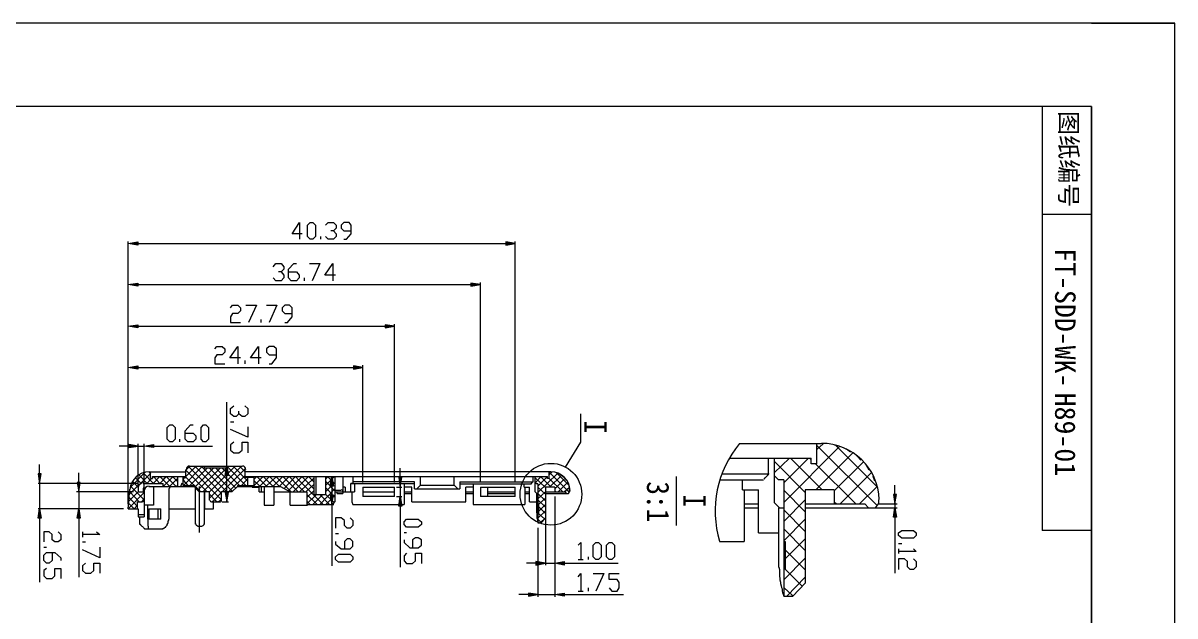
# Model space of a CAD drawing. Header units: millimetres. Extents: x 0 to 210, y 0 to 297.
# Drawn here: x 71.3 to 210, y 225.6 to 297 of the extents above; entities that cross this region are included whole.
import ezdxf

# ---------------------------------------------------------------- set-up
doc = ezdxf.new("R2010")
doc.units = ezdxf.units.MM
doc.header["$MEASUREMENT"] = 0
doc.layers.add('_U+56FE_U+5C42 1', color=7, linetype='Continuous')

# ---------------------------------------------------------------- blocks, each defined once
blk = doc.blocks.new('block 2')
at = {"layer": '_U+56FE_U+5C42 1', "lineweight": 0}
blk.add_lwpolyline([(0, 0), (209.99, 0), (209.99, 296.99), (0, 296.99), (0, 0)], dxfattribs=at)
blk = doc.blocks.new('block 3')
at = {"layer": '_U+56FE_U+5C42 1', "lineweight": 0}
blk.add_lwpolyline([(0, 0), (209.99, 0), (209.99, 296.99), (0, 296.99), (0, 0)], dxfattribs=at)
blk = doc.blocks.new('block 4')
at = {"layer": '_U+56FE_U+5C42 1', "lineweight": 0}
blk.add_lwpolyline([(0, 0), (209.99, 0), (209.99, 296.99), (0, 296.99), (0, 0)], dxfattribs=at)
blk = doc.blocks.new('block 5')
at = {"layer": '_U+56FE_U+5C42 1', "lineweight": 0}
blk.add_lwpolyline([(0, 0), (209.99, 0), (209.99, 296.99), (0, 296.99), (0, 0)], dxfattribs=at)
blk = doc.blocks.new('block 6')
at = {"layer": '_U+56FE_U+5C42 1'}
h = blk.add_hatch(color=7, dxfattribs=at)
h.dxf.hatch_style = 2
h.paths.add_polyline_path([(85.09, 270.64), (85.09, 270.26), (83.95, 270.45)])
h = blk.add_hatch(color=7, dxfattribs=at)
h.dxf.hatch_style = 2
h.paths.add_polyline_path([(129.41, 270.64), (129.41, 270.26), (130.56, 270.45)])
h = blk.add_hatch(color=7, dxfattribs=at)
h.dxf.hatch_style = 2
h.paths.add_polyline_path([(85.09, 265.68), (85.09, 265.3), (83.95, 265.49)])
h = blk.add_hatch(color=7, dxfattribs=at)
h.dxf.hatch_style = 2
h.paths.add_polyline_path([(125.22, 265.68), (125.22, 265.3), (126.37, 265.49)])
h = blk.add_hatch(color=7, dxfattribs=at)
h.dxf.hatch_style = 2
h.paths.add_polyline_path([(85.09, 260.67), (85.09, 260.29), (83.95, 260.48)])
h = blk.add_hatch(color=7, dxfattribs=at)
h.dxf.hatch_style = 2
h.paths.add_polyline_path([(114.87, 260.67), (114.87, 260.29), (116.01, 260.48)])
h = blk.add_hatch(color=7, dxfattribs=at)
h.dxf.hatch_style = 2
h.paths.add_polyline_path([(85.09, 255.71), (85.09, 255.33), (83.95, 255.52)])
h = blk.add_hatch(color=7, dxfattribs=at)
h.dxf.hatch_style = 2
h.paths.add_polyline_path([(111.06, 255.71), (111.06, 255.33), (112.2, 255.52)])
h = blk.add_hatch(color=7, dxfattribs=at)
h.dxf.hatch_style = 2
h.paths.add_polyline_path([(84.01, 246.25), (84.01, 245.87), (85.15, 246.06)])
h = blk.add_hatch(color=7, dxfattribs=at)
h.dxf.hatch_style = 2
h.paths.add_polyline_path([(87, 246.25), (87, 245.87), (85.85, 246.06)])
h = blk.add_hatch(color=7, dxfattribs=at)
h.dxf.hatch_style = 2
h.paths.add_polyline_path([(96.01, 242.51), (95.63, 242.51), (95.82, 243.65)])
h = blk.add_hatch(color=7, dxfattribs=at)
h.dxf.hatch_style = 2
h.paths.add_polyline_path([(73.47, 242.7), (73.09, 242.7), (73.28, 241.55)])
h = blk.add_hatch(color=7, dxfattribs=at)
h.dxf.hatch_style = 2
h.paths.add_polyline_path([(78.17, 241.68), (77.79, 241.68), (77.98, 240.54)])
h = blk.add_hatch(color=7, dxfattribs=at)
h.dxf.hatch_style = 2
h.paths.add_polyline_path([(108.65, 241.24), (108.27, 241.24), (108.46, 242.38)])
h = blk.add_hatch(color=7, dxfattribs=at)
h.dxf.hatch_style = 2
h.paths.add_polyline_path([(116.9, 242.25), (116.52, 242.25), (116.71, 241.11)])
h = blk.add_hatch(color=7, dxfattribs=at)
h.dxf.hatch_style = 2
h.paths.add_polyline_path([(96.01, 240.47), (95.63, 240.47), (95.82, 239.33)])
h = blk.add_hatch(color=7, dxfattribs=at)
h.dxf.hatch_style = 2
h.paths.add_polyline_path([(108.65, 240.16), (108.27, 240.16), (108.46, 239.01)])
h = blk.add_hatch(color=7, dxfattribs=at)
h.dxf.hatch_style = 2
h.paths.add_polyline_path([(176.47, 240.22), (176.09, 240.22), (176.28, 239.08)])
h = blk.add_hatch(color=7, dxfattribs=at)
h.dxf.hatch_style = 2
h.paths.add_polyline_path([(116.9, 238.82), (116.52, 238.82), (116.71, 239.97)])
h = blk.add_hatch(color=7, dxfattribs=at)
h.dxf.hatch_style = 2
h.paths.add_polyline_path([(176.47, 237.49), (176.09, 237.49), (176.28, 238.63)])
h = blk.add_hatch(color=7, dxfattribs=at)
h.dxf.hatch_style = 2
h.paths.add_polyline_path([(73.47, 237.36), (73.09, 237.36), (73.28, 238.51)])
h = blk.add_hatch(color=7, dxfattribs=at)
h.dxf.hatch_style = 2
h.paths.add_polyline_path([(78.17, 237.36), (77.79, 237.36), (77.98, 238.51)])
h = blk.add_hatch(color=7, dxfattribs=at)
h.dxf.hatch_style = 2
h.paths.add_polyline_path([(133.03, 232.16), (133.03, 231.71), (134.18, 231.97)])
h = blk.add_hatch(color=7, dxfattribs=at)
h.dxf.hatch_style = 2
h.paths.add_polyline_path([(136.46, 232.16), (136.46, 231.71), (135.32, 231.97)])
h = blk.add_hatch(color=7, dxfattribs=at)
h.dxf.hatch_style = 2
h.paths.add_polyline_path([(132.14, 228.35), (132.14, 227.97), (133.29, 228.16)])
h = blk.add_hatch(color=7, dxfattribs=at)
h.dxf.hatch_style = 2
h.paths.add_polyline_path([(136.46, 228.35), (136.46, 227.97), (135.32, 228.16)])
at = {"layer": '_U+56FE_U+5C42 1', "lineweight": 0}
for points in [[(0, 0), (209.99, 0), (209.99, 296.99), (0, 296.99), (0, 0)], [(209.93, 296.93), (199.96, 296.93)], [(209.93, 296.93), (209.93, 286.96)], [(199.96, 286.96), (9.97, 286.96)], [(193.99, 286.96), (193.99, 235.9)], [(199.96, 9.97), (199.96, 286.96)], [(199.96, 286.96), (199.96, 186.94)], [(199.96, 273.94), (193.99, 273.94)], [(104.9, 271.59), (103.7, 271.59), (104.58, 272.99), (104.58, 270.95)], [(105.85, 270.95), (105.54, 271.27), (105.54, 272.67), (105.85, 272.99), (106.17, 272.99), (106.49, 272.67), (106.49, 271.27), (106.17, 270.95), (105.85, 270.95)], [(107.7, 272.67), (108.01, 272.99), (108.65, 272.99), (108.97, 272.67), (108.97, 272.29), (108.65, 271.97), (108.33, 271.97)], [(108.65, 271.97), (108.97, 271.59), (108.97, 271.27), (108.65, 270.95), (108.01, 270.95), (107.7, 271.27)], [(109.92, 270.95), (110.24, 270.95), (110.81, 271.59), (110.81, 272.67), (110.55, 272.99), (109.92, 272.99), (109.6, 272.67), (109.6, 272.29), (109.92, 271.97), (110.81, 271.97)], [(83.95, 239.08), (83.95, 270.7)], [(85.09, 270.64), (85.09, 270.26), (83.95, 270.45), (85.09, 270.64)], [(85.09, 270.64), (85.09, 270.26), (83.95, 270.45), (85.09, 270.64)], [(107.12, 270.95), (107.12, 271.27)], [(129.41, 270.64), (129.41, 270.26), (130.56, 270.45), (129.41, 270.64)], [(129.41, 270.64), (129.41, 270.26), (130.56, 270.45), (129.41, 270.64)], [(130.56, 241.68), (130.56, 270.7)], [(85.09, 270.45), (129.41, 270.45)], [(101.41, 267.65), (101.73, 268.03), (102.36, 268.03), (102.68, 267.65), (102.68, 267.34), (102.36, 267.02), (102.04, 267.02)], [(103.25, 267.02), (104.2, 267.02), (104.52, 266.64), (104.52, 266.32), (104.2, 265.94), (103.57, 265.94), (103.25, 266.32), (103.25, 267.34), (103.89, 268.03), (104.2, 268.03)], [(105.79, 268.03), (107, 268.03), (106.11, 265.94)], [(108.9, 266.64), (107.63, 266.64), (108.59, 268.03), (108.59, 265.94)], [(102.36, 267.02), (102.68, 266.64), (102.68, 266.32), (102.36, 265.94), (101.73, 265.94), (101.41, 266.32)], [(83.95, 239.08), (83.95, 265.75)], [(85.09, 265.68), (85.09, 265.3), (83.95, 265.49), (85.09, 265.68)], [(85.09, 265.68), (85.09, 265.3), (83.95, 265.49), (85.09, 265.68)], [(85.09, 265.49), (125.22, 265.49)], [(105.16, 265.94), (105.16, 266.32)], [(125.22, 265.68), (125.22, 265.3), (126.37, 265.49), (125.22, 265.68)], [(125.22, 265.68), (125.22, 265.3), (126.37, 265.49), (125.22, 265.68)], [(126.37, 241.68), (126.37, 265.75)], [(96.27, 262.7), (96.52, 263.02), (97.16, 263.02), (97.47, 262.7), (97.47, 262.32), (97.16, 262), (96.52, 262), (96.27, 261.62), (96.27, 260.92), (97.47, 260.92)], [(98.11, 263.02), (99.38, 263.02), (98.42, 260.92)], [(100.58, 263.02), (101.85, 263.02), (100.9, 260.92)], [(102.81, 260.92), (103.12, 260.92), (103.7, 261.62), (103.7, 262.7), (103.38, 263.02), (102.81, 263.02), (102.49, 262.7), (102.49, 262.32), (102.81, 262), (103.7, 262)], [(99.95, 260.92), (99.95, 261.3)], [(83.95, 239.08), (83.95, 260.73)], [(85.09, 260.67), (85.09, 260.29), (83.95, 260.48), (85.09, 260.67)], [(85.09, 260.67), (85.09, 260.29), (83.95, 260.48), (85.09, 260.67)], [(85.09, 260.48), (114.87, 260.48)], [(114.87, 260.67), (114.87, 260.29), (116.01, 260.48), (114.87, 260.67)], [(114.87, 260.67), (114.87, 260.29), (116.01, 260.48), (114.87, 260.67)], [(116.01, 241.68), (116.01, 260.73)], [(94.36, 257.75), (94.62, 258.06), (95.25, 258.06), (95.57, 257.75), (95.57, 257.37), (95.25, 257.05), (94.62, 257.05), (94.36, 256.67), (94.36, 255.97), (95.57, 255.97)], [(97.47, 256.67), (96.2, 256.67), (97.16, 258.06), (97.16, 255.97)], [(99.95, 256.67), (98.68, 256.67), (99.63, 258.06), (99.63, 255.97)], [(100.9, 255.97), (101.22, 255.97), (101.79, 256.67), (101.79, 257.75), (101.47, 258.06), (100.9, 258.06), (100.58, 257.75), (100.58, 257.37), (100.9, 257.05), (101.79, 257.05)], [(83.95, 239.08), (83.95, 255.78)], [(85.09, 255.71), (85.09, 255.33), (83.95, 255.52), (85.09, 255.71)], [(85.09, 255.71), (85.09, 255.33), (83.95, 255.52), (85.09, 255.71)], [(85.09, 255.52), (111.06, 255.52)], [(98.04, 255.97), (98.04, 256.35)], [(111.06, 255.71), (111.06, 255.33), (112.2, 255.52), (111.06, 255.71)], [(111.06, 255.71), (111.06, 255.33), (112.2, 255.52), (111.06, 255.71)], [(112.2, 241.68), (112.2, 255.78)], [(95.82, 243.65), (95.82, 251.33)], [(97.28, 249.94), (96.96, 249.62), (96.65, 249.62), (96.27, 249.94), (96.27, 250.57), (96.65, 250.89)], [(97.98, 250.89), (98.36, 250.57), (98.36, 249.94), (97.98, 249.62), (97.66, 249.62), (97.28, 249.94), (97.28, 250.25)], [(136.59, 243.52), (138.43, 246.51), (138.43, 249.94)], [(88.96, 246.57), (88.65, 246.89), (88.65, 248.29), (88.96, 248.6), (89.28, 248.6), (89.6, 248.29), (89.6, 246.89), (89.28, 246.57), (88.96, 246.57)], [(90.81, 247.59), (91.76, 247.59), (92.07, 247.27), (92.07, 246.89), (91.76, 246.57), (91.12, 246.57), (90.81, 246.89), (90.81, 247.9), (91.44, 248.6), (91.76, 248.6)], [(93.03, 246.57), (92.71, 246.89), (92.71, 248.29), (93.03, 248.6), (93.28, 248.6), (93.6, 248.29), (93.6, 246.89), (93.28, 246.57), (93.03, 246.57)], [(96.27, 248.98), (96.65, 248.98)], [(98.36, 248.35), (98.36, 247.14), (96.27, 248.03)], [(84.01, 246.06), (82.87, 246.06)], [(84.01, 246.25), (84.01, 245.87), (85.15, 246.06), (84.01, 246.25)], [(84.01, 246.25), (84.01, 245.87), (85.15, 246.06), (84.01, 246.25)], [(85.15, 241.11), (85.15, 246.32)], [(85.15, 246.06), (85.85, 246.06)], [(85.85, 241.11), (85.85, 246.32)], [(87, 246.25), (87, 245.87), (85.85, 246.06), (87, 246.25)], [(87, 246.25), (87, 245.87), (85.85, 246.06), (87, 246.25)], [(87, 246.06), (94.11, 246.06)], [(90.17, 246.57), (90.17, 246.89)], [(96.65, 246.51), (96.27, 246.19), (96.27, 245.55), (96.65, 245.24), (97.28, 245.24), (97.66, 245.55), (97.66, 246.51), (98.36, 246.51), (98.36, 245.24)], [(167.39, 246.32), (157.54, 246.32)], [(162.88, 239.27), (169.61, 246)], [(166.88, 245.62), (167.64, 246.32)], [(166.88, 243.9), (166.88, 246.32)], [(166.88, 246.13), (174.12, 238.89)], [(169.42, 246), (168.97, 246.19), (168.91, 246.19)], [(169.16, 246.13), (174.05, 241.24)], [(170.94, 245.3), (170.43, 245.68), (170.37, 245.68)], [(156.34, 244.6), (166.18, 244.6)], [(161.04, 242.7), (161.04, 244.6)], [(161.73, 242.82), (163.58, 244.6)], [(161.73, 244.6), (161.73, 239.27)], [(161.73, 244.22), (165.48, 240.47)], [(162.88, 241.62), (165.86, 244.6)], [(163.7, 244.6), (167.51, 240.79)], [(165.99, 244.6), (166.18, 244.47)], [(166.18, 243.9), (166.18, 244.6)], [(166.75, 240.79), (171.2, 245.24)], [(168.97, 240.67), (172.47, 244.16)], [(172.15, 244.35), (171.77, 244.79), (171.7, 244.86)], [(73.28, 242.7), (73.28, 243.84)], [(77.98, 241.68), (77.98, 242.82)], [(84.07, 240.22), (86.61, 242.76)], [(84.2, 241.11), (85.98, 242.89)], [(85.73, 242.82), (87, 241.55)], [(86.42, 242.95), (86.61, 242.7)], [(86.42, 242.95), (90.87, 242.95)], [(86.61, 242.13), (86.61, 242.95)], [(90.61, 241.3), (92.9, 243.65)], [(90.87, 243.14), (91.38, 243.65)], [(90.87, 242.38), (92.14, 243.65)], [(90.87, 242.25), (90.87, 243.21)], [(90.87, 243.14), (93.41, 240.6)], [(91.19, 243.59), (95.19, 239.59)], [(91.31, 243.65), (97.66, 243.65)], [(91.38, 241.3), (93.47, 243.4)], [(91.88, 243.65), (96.01, 243.65)], [(91.95, 243.65), (95.19, 240.35)], [(91.95, 241.11), (94.23, 243.4)], [(92.33, 240.73), (95, 243.4)], [(92.71, 243.65), (95.76, 240.6)], [(92.96, 240.6), (96.01, 243.65)], [(93.15, 243.4), (93.15, 243.65)], [(95.82, 243.4), (93.15, 243.4)], [(93.73, 240.54), (96.84, 243.65)], [(93.73, 239.78), (97.6, 243.65)], [(93.73, 243.4), (96.52, 240.6)], [(94.49, 243.4), (96.9, 240.98)], [(95.25, 243.4), (97.35, 241.3)], [(95.31, 240.6), (98.04, 243.33)], [(96.01, 242.51), (95.63, 242.51), (95.82, 243.65), (96.01, 242.51)], [(96.01, 242.51), (95.63, 242.51), (95.82, 243.65), (96.01, 242.51)], [(95.82, 243.65), (98.11, 241.3)], [(95.82, 243.4), (95.82, 243.65)], [(96.58, 243.65), (98.36, 241.81)], [(97.35, 243.65), (98.04, 242.95)], [(98.04, 242.25), (98.04, 243.21)], [(134.81, 242.95), (98.04, 242.95)], [(116.71, 242.25), (116.71, 243.4)], [(133.29, 240.47), (135.64, 242.76)], [(134.62, 242.57), (135, 242.95)], [(134.62, 242.13), (134.62, 242.95)], [(134.62, 242.89), (137.1, 240.47)], [(135.51, 242.82), (135.32, 242.89)], [(135.51, 242.82), (137.03, 241.3)], [(166.88, 243.9), (166.18, 243.9)], [(166.69, 243.9), (171.58, 239.08)], [(169.67, 239.08), (173.42, 242.82)], [(173.16, 243.14), (172.85, 243.71), (172.78, 243.78)], [(73.47, 242.7), (73.09, 242.7), (73.28, 241.55), (73.47, 242.7)], [(73.47, 242.7), (73.09, 242.7), (73.28, 241.55), (73.47, 242.7)], [(85.15, 241.55), (73.09, 241.55)], [(73.28, 241.55), (73.28, 238.51)], [(78.17, 241.68), (77.79, 241.68), (77.98, 240.54), (78.17, 241.68)], [(78.17, 241.68), (77.79, 241.68), (77.98, 240.54), (78.17, 241.68)], [(84.46, 241.81), (85.15, 241.05)], [(84.77, 242.25), (85.53, 241.49)], [(85.22, 242.57), (86.23, 241.55)], [(85.73, 241.55), (88.14, 241.55)], [(86.17, 241.55), (86.74, 242.13)], [(86.61, 242.13), (86.87, 242.13)], [(86.87, 242.19), (87, 242.38)], [(86.87, 242.13), (86.87, 242.38)], [(86.87, 242.38), (90.87, 242.38)], [(86.93, 241.55), (87.76, 242.38)], [(87, 242.38), (87.76, 241.55)], [(87.76, 242.38), (88.14, 242), (88.96, 241.17)], [(87.76, 241.55), (88.14, 241.94)], [(88.14, 241.94), (88.52, 242.38)], [(88.14, 241.17), (89.34, 242.38)], [(88.14, 241.17), (88.14, 241.55)], [(88.52, 242.38), (89.73, 241.17)], [(88.9, 241.17), (89.92, 242.19)], [(89.28, 242.38), (89.92, 241.74)], [(89.92, 241.17), (89.92, 242.38)], [(90.36, 241.55), (90.55, 241.55)], [(90.55, 242), (90.74, 242.25)], [(90.55, 241.3), (90.55, 242.25)], [(90.55, 242.25), (90.87, 242.25)], [(90.55, 241.94), (91.12, 241.3)], [(90.87, 242.32), (92.65, 240.6)], [(95.82, 240.47), (95.82, 242.51)], [(96.08, 240.6), (98.04, 242.51)], [(97.6, 241.3), (98.36, 242.13)], [(98.04, 242.38), (134.43, 242.38)], [(99.12, 242.25), (98.04, 242.25)], [(98.36, 241.3), (98.36, 242.25)], [(99.12, 242.06), (99.44, 242.38)], [(99.12, 241.3), (100.2, 242.38)], [(99.12, 241.17), (99.12, 242.38)], [(99.12, 241.87), (99.82, 241.17)], [(99.44, 242.38), (100.65, 241.17)], [(99.76, 241.17), (100.97, 242.38)], [(100.2, 242.38), (101.41, 241.17)], [(100.52, 241.17), (101.79, 242.38)], [(100.97, 242.38), (102.17, 241.17)], [(101.35, 241.17), (102.55, 242.38)], [(101.73, 242.38), (103.57, 240.54)], [(102.11, 241.17), (103.31, 242.38)], [(102.55, 242.38), (104.39, 240.54)], [(102.68, 240.92), (104.08, 242.38)], [(103.19, 240.67), (104.46, 241.94), (104.9, 242.38)], [(103.31, 242.38), (104.46, 241.24)], [(103.82, 240.54), (104.46, 241.17), (105.66, 242.38)], [(104.08, 242.38), (104.46, 242), (107.44, 239.01)], [(104.58, 240.54), (106.3, 242.19)], [(104.84, 242.38), (106.3, 240.92)], [(105.35, 240.54), (106.3, 241.43)], [(105.66, 242.38), (106.3, 241.74)], [(106.3, 242.38), (106.3, 240.22)], [(106.55, 242.38), (106.55, 240.22)], [(107.7, 242.06), (108.01, 242.38)], [(107.7, 241.3), (108.78, 242.38)], [(107.7, 242.38), (107.7, 240.22)], [(107.7, 241.81), (108.84, 240.67)], [(107.7, 240.54), (108.84, 241.68)], [(107.95, 242.38), (108.84, 241.49)], [(108.27, 242.38), (108.71, 242.38)], [(108.65, 241.24), (108.27, 241.24), (108.46, 242.38), (108.65, 241.24)], [(108.65, 241.24), (108.27, 241.24), (108.46, 242.38), (108.65, 241.24)], [(108.78, 242.38), (108.84, 242.25)], [(108.84, 242.38), (108.84, 239.33)], [(109.79, 242.38), (109.79, 240.35)], [(111, 241.55), (110.74, 241.55)], [(110.74, 240.54), (110.74, 241.55)], [(118.43, 241.49), (110.87, 241.49)], [(111, 242.38), (111, 241.55)], [(118.43, 241.74), (111, 241.74)], [(111.19, 241.49), (111.19, 240.54)], [(116.9, 242.25), (116.52, 242.25), (116.71, 241.11), (116.9, 242.25)], [(116.9, 242.25), (116.52, 242.25), (116.71, 241.11), (116.9, 242.25)], [(117.16, 241.49), (117.16, 239.01)], [(118.43, 240.92), (118.43, 241.74)], [(119.13, 241.36), (119.13, 242.38)], [(123.19, 241.36), (123.19, 242.38)], [(123.89, 241.74), (132.72, 241.74)], [(123.89, 241.74), (123.89, 240.92)], [(123.89, 241.49), (132.52, 241.49)], [(125.48, 241.49), (125.48, 239.01)], [(131.64, 241.11), (131.64, 241.49)], [(132.72, 241.74), (132.72, 242.38)], [(132.91, 242.38), (132.91, 240.6)], [(132.91, 242.25), (134.18, 241.05)], [(133.1, 241.49), (132.91, 241.68)], [(132.97, 241.68), (133.67, 242.38)], [(133.29, 241.49), (133.1, 241.49)], [(133.29, 241.24), (134.43, 242.38)], [(133.29, 241.49), (133.29, 236.79)], [(133.6, 242.38), (134.87, 241.11)], [(134.43, 242.38), (134.43, 242.38)], [(134.43, 242.13), (134.43, 242.38)], [(134.62, 242.13), (134.43, 242.13)], [(134.62, 242.13), (136.27, 240.54)], [(134.68, 241.11), (136.14, 242.51)], [(135.32, 240.92), (136.53, 242.13)], [(135.7, 240.54), (136.84, 241.68)], [(136.02, 242.57), (135.83, 242.7)], [(136.4, 242.25), (136.27, 242.44)], [(136.72, 241.87), (136.65, 242.06), (136.59, 242.06)], [(136.97, 241.43), (136.91, 241.62)], [(149.92, 242.38), (149.92, 236.47)], [(155.19, 242), (160.46, 242)], [(155.45, 242.7), (161.04, 242.7)], [(157.92, 240.79), (157.92, 242)], [(162.24, 242), (161.73, 242.51)], [(162.88, 242), (162.24, 242)], [(162.88, 242), (162.88, 227.97)], [(173.86, 241.81), (173.67, 242.38), (173.61, 242.44)], [(84.58, 240.54), (77.72, 240.54)], [(77.98, 240.54), (77.98, 238.51)], [(83.95, 238.51), (84.14, 240.86)], [(83.95, 238.51), (85.85, 240.47)], [(84.01, 239.4), (85.15, 240.54)], [(84.14, 240.54), (85.28, 239.33)], [(84.2, 241.24), (85.85, 239.59)], [(85.15, 240.98), (85.15, 240.54)], [(85.15, 240.54), (85.85, 240.54)], [(85.73, 240.98), (85.73, 240.54)], [(86.04, 240.98), (85.73, 240.98)], [(85.73, 240.54), (85.85, 240.35)], [(85.85, 240.6), (85.85, 237.55)], [(86.42, 241.17), (91.88, 241.17)], [(87, 241.17), (87, 238.95)], [(88.14, 241.24), (88.2, 241.17)], [(88.9, 241.05), (88.9, 240.98), (88.84, 240.92), (88.84, 240.86), (88.84, 240.79), (88.84, 240.73), (88.84, 240.67), (88.84, 240.6)], [(88.84, 240.6), (88.84, 237.24)], [(89.03, 241.17), (88.96, 241.17), (88.96, 241.11), (88.9, 241.05)], [(89.66, 241.17), (89.92, 241.36)], [(90.55, 241.3), (91.88, 241.3)], [(91.88, 241.3), (91.88, 241.17)], [(92.46, 240.6), (91.88, 241.17)], [(92.01, 240.98), (92.01, 240.92)], [(92.01, 240.92), (92.01, 236.66)], [(92.46, 240.6), (93.73, 240.6)], [(92.52, 235.65), (92.52, 241.17)], [(93.09, 240.6), (93.09, 236.66)], [(93.15, 240.6), (93.15, 238.51)], [(93.73, 239.52), (93.73, 240.6)], [(93.73, 240.28), (94.55, 239.4)], [(94.17, 239.4), (95.19, 240.47)], [(95.19, 239.52), (95.19, 240.6)], [(95.19, 240.6), (96.46, 240.6)], [(96.01, 240.47), (95.63, 240.47), (95.82, 239.33), (96.01, 240.47)], [(96.01, 240.47), (95.63, 240.47), (95.82, 239.33), (96.01, 240.47)], [(96.46, 240.6), (97.09, 241.17)], [(97.09, 241.3), (97.09, 241.17)], [(97.09, 241.3), (99.12, 241.3)], [(97.09, 241.17), (102.3, 241.17)], [(98.36, 241.3), (98.36, 241.3)], [(98.87, 241.11), (99.7, 241.11)], [(99.7, 240.54), (99.7, 241.11)], [(99.7, 240.54), (100.33, 240.54)], [(99.95, 241.17), (99.95, 240.54)], [(100.33, 241.17), (100.33, 238.95)], [(101.47, 241.17), (101.47, 238.95)], [(101.47, 240.54), (105.47, 240.54)], [(102.3, 241.17), (103.44, 240.54)], [(103.44, 238.95), (103.44, 240.54)], [(104.46, 241.24), (105.16, 240.54)], [(105.47, 239.84), (106.3, 240.67)], [(105.47, 240.54), (105.47, 239.01)], [(105.47, 240.22), (106.68, 239.01)], [(105.47, 239.08), (106.62, 240.22)], [(106.17, 239.01), (107.38, 240.22)], [(106.3, 240.22), (107.7, 240.22)], [(107, 239.01), (108.84, 240.92)], [(107, 240.22), (108.2, 239.01)], [(107.7, 241.05), (108.84, 239.9)], [(107.7, 240.28), (108.78, 239.2)], [(107.76, 239.01), (108.84, 240.16)], [(108.65, 240.16), (108.27, 240.16), (108.46, 239.01), (108.65, 240.16)], [(108.65, 240.16), (108.27, 240.16), (108.46, 239.01), (108.65, 240.16)], [(108.46, 241.24), (108.46, 240.16)], [(108.84, 240.73), (109.54, 240.73)], [(108.84, 240.54), (111.19, 240.54)], [(109.09, 240.35), (109.09, 240.54)], [(109.09, 240.35), (109.79, 240.35)], [(110.05, 241.11), (109.79, 241.11)], [(110.05, 241.11), (110.05, 240.54)], [(110.87, 240.54), (110.87, 239.33)], [(112.2, 241.11), (116.01, 241.11)], [(112.2, 241.11), (112.2, 239.97)], [(112.2, 240.54), (116.01, 240.54)], [(116.01, 239.97), (116.01, 241.11)], [(116.27, 241.11), (116.9, 241.11)], [(116.71, 241.11), (116.71, 239.97)], [(118.11, 241.11), (117.16, 241.11)], [(117.16, 240.54), (118.11, 240.54)], [(117.16, 240.35), (118.11, 240.35)], [(118.11, 239.33), (118.11, 241.11)], [(118.43, 240.92), (123.89, 240.92)], [(119.13, 241.36), (118.68, 240.92)], [(119.13, 241.36), (123.19, 241.36)], [(123.63, 240.92), (123.19, 241.36)], [(125.48, 241.11), (124.59, 241.11)], [(124.59, 239.33), (124.59, 241.11)], [(124.59, 240.54), (125.48, 240.54)], [(124.59, 240.35), (125.48, 240.35)], [(126.37, 241.11), (130.56, 241.11)], [(126.37, 241.11), (126.37, 239.97)], [(127.19, 241.11), (127.19, 239.97)], [(127.19, 240.54), (130.56, 240.54)], [(127.19, 240.35), (130.56, 240.35)], [(130.56, 239.97), (130.56, 241.11)], [(131.64, 241.11), (132.27, 241.11)], [(131.7, 241.11), (131.7, 239.01)], [(131.7, 240.54), (132.27, 240.54)], [(131.7, 240.35), (132.27, 240.35)], [(132.27, 239.33), (132.27, 241.11)], [(133.16, 240.35), (132.91, 240.6)], [(133.29, 240.35), (133.16, 240.35)], [(133.16, 238), (133.16, 240.35)], [(133.29, 241.11), (134.18, 240.28)], [(133.29, 239.71), (134.18, 240.54)], [(133.29, 240.35), (134.18, 239.46)], [(135.32, 241.11), (134.18, 241.11)], [(134.18, 241.11), (134.18, 237.36)], [(134.18, 240.54), (136.59, 240.54)], [(134.18, 240.35), (136.97, 240.35)], [(135.32, 241.11), (135.32, 240.54)], [(135.32, 240.67), (135.45, 240.54)], [(136.46, 240.54), (137.1, 241.11)], [(136.72, 240.35), (136.59, 240.54)], [(136.97, 240.35), (137.1, 240.54)], [(137.1, 240.67), (137.1, 241.11), (137.03, 241.17)], [(137.1, 240.67), (137.1, 240.54)], [(157.92, 240.79), (159.83, 240.79)], [(158.12, 240.79), (158.12, 234.57)], [(159.83, 235.59), (159.83, 240.79)], [(162.88, 240.73), (165.48, 238.12)], [(168.97, 240.79), (165.48, 240.79)], [(165.48, 240.79), (165.48, 229.55)], [(168.97, 240.79), (168.97, 239.08)], [(172.02, 239.08), (174.12, 241.17)], [(176.47, 240.22), (176.09, 240.22), (176.28, 239.08), (176.47, 240.22)], [(176.47, 240.22), (176.09, 240.22), (176.28, 239.08), (176.47, 240.22)], [(176.28, 240.22), (176.28, 241.36)], [(84.01, 239.14), (84.65, 238.51)], [(84.07, 239.84), (85.03, 238.82)], [(84.65, 238.51), (85.03, 238.89)], [(85.03, 239.33), (85.03, 238.51)], [(85.03, 239.33), (85.66, 239.33)], [(85.53, 239.33), (85.85, 239.71)], [(85.85, 239.59), (85.66, 239.33)], [(87, 238.95), (85.85, 238.95)], [(86.3, 237.24), (86.3, 238.95)], [(93.98, 239.33), (94.93, 239.33)], [(94.17, 239.4), (94.04, 239.33)], [(94.23, 238.51), (94.23, 239.33)], [(94.68, 239.33), (94.55, 239.4)], [(94.93, 239.4), (94.81, 239.33)], [(94.93, 239.4), (95.19, 239.65)], [(95.25, 239.33), (96.01, 239.33)], [(100.33, 238.95), (101.47, 238.95)], [(103.44, 238.95), (105.54, 238.95)], [(105.47, 239.4), (105.85, 239.01)], [(105.47, 239.01), (108.59, 239.01)], [(105.54, 238.95), (105.54, 239.01)], [(107.76, 239.01), (108.71, 239.01)], [(108.46, 239.01), (108.46, 231.65)], [(108.52, 239.01), (108.84, 239.33)], [(108.59, 239.01), (108.84, 239.33)], [(110.87, 239.33), (111, 239.01)], [(111, 239.01), (117.16, 239.01)], [(116.01, 239.97), (112.2, 239.97)], [(116.27, 239.97), (116.9, 239.97)], [(116.9, 238.82), (116.52, 238.82), (116.71, 239.97), (116.9, 238.82)], [(116.9, 238.82), (116.52, 238.82), (116.71, 239.97), (116.9, 238.82)], [(116.71, 238.82), (116.71, 231.46)], [(118.11, 239.33), (124.59, 239.33)], [(125.48, 239.01), (131.7, 239.01)], [(130.56, 239.97), (126.37, 239.97)], [(132.27, 239.33), (133.16, 239.33)], [(133.29, 239.59), (134.18, 238.7)], [(133.29, 239.01), (133.35, 239.01)], [(133.35, 239.01), (134.18, 239.78)], [(133.35, 238.19), (134.18, 239.01)], [(133.35, 239.01), (133.35, 237.93)], [(133.35, 238.76), (134.18, 237.93)], [(134.18, 239.97), (134.18, 231.71)], [(135.32, 239.97), (135.32, 227.9)], [(135.32, 239.97), (135.32, 231.71)], [(158.12, 239.08), (159.83, 239.08)], [(158.12, 238.63), (159.83, 238.63)], [(162.43, 238.57), (161.73, 239.27)], [(162.31, 231.46), (162.31, 238.63)], [(162.88, 236.98), (165.48, 239.59)], [(165.48, 239.08), (172.66, 239.08)], [(165.48, 238.63), (173.93, 238.63)], [(168.97, 239.33), (169.23, 239.08)], [(173.1, 238.63), (172.66, 239.08)], [(173.93, 238.63), (174.31, 239.08)], [(173.99, 238.63), (176.53, 238.63)], [(174.24, 239.08), (176.53, 239.08)], [(174.31, 239.59), (174.31, 239.08)], [(176.47, 237.49), (176.09, 237.49), (176.28, 238.63), (176.47, 237.49)], [(176.47, 237.49), (176.09, 237.49), (176.28, 238.63), (176.47, 237.49)], [(176.28, 239.08), (176.28, 238.63)], [(83.38, 238.51), (73.09, 238.51)], [(73.47, 237.36), (73.09, 237.36), (73.28, 238.51), (73.47, 237.36)], [(73.47, 237.36), (73.09, 237.36), (73.28, 238.51), (73.47, 237.36)], [(73.28, 237.36), (73.28, 229.68)], [(83.38, 238.51), (77.72, 238.51)], [(78.17, 237.36), (77.79, 237.36), (77.98, 238.51), (78.17, 237.36)], [(78.17, 237.36), (77.79, 237.36), (77.98, 238.51), (78.17, 237.36)], [(77.98, 237.36), (77.98, 230.25)], [(83.95, 238.51), (85.15, 238.51)], [(85.15, 238.51), (85.15, 237.55)], [(85.15, 237.81), (85.85, 237.81)], [(85.15, 237.55), (85.85, 237.55)], [(85.34, 236.98), (85.34, 237.55)], [(85.34, 236.98), (85.34, 237.24)], [(86.3, 237.24), (86.3, 236.66)], [(86.42, 238.51), (86.42, 237.24)], [(86.42, 238.51), (87.88, 238.51)], [(87.88, 237.24), (86.42, 237.24)], [(87.5, 238.51), (87.5, 237.24)], [(87.88, 237.24), (87.88, 238.51)], [(87.88, 236.09), (87.95, 236.09), (88.01, 236.09), (88.07, 236.09), (88.14, 236.09), (88.14, 236.16), (88.2, 236.16), (88.27, 236.16), (88.33, 236.22), (88.39, 236.28), (88.46, 236.28), (88.46, 236.35), (88.52, 236.35), (88.52, 236.41), (88.58, 236.47), (88.65, 236.54), (88.65, 236.6), (88.71, 236.73), (88.77, 236.79), (88.77, 236.92), (88.77, 237.05), (88.84, 237.11), (88.84, 237.24)], [(88.84, 238.51), (92.01, 238.51)], [(93.09, 238.51), (94.23, 238.51)], [(110.68, 237.43), (111, 237.11), (111, 236.47), (110.68, 236.16), (110.3, 236.16), (109.98, 236.47), (109.98, 237.11), (109.6, 237.43), (108.9, 237.43), (108.9, 236.16)], [(117.16, 236.92), (117.47, 237.24), (118.87, 237.24), (119.25, 236.92), (119.25, 236.6), (118.87, 236.28), (117.47, 236.28), (117.16, 236.6), (117.16, 236.92)], [(133.16, 238), (133.16, 237.81), (133.16, 237.68), (133.16, 237.55), (133.16, 237.36), (133.22, 237.24), (133.22, 237.11), (133.29, 236.98), (133.29, 236.79)], [(133.29, 237.36), (134.18, 238.25)], [(133.29, 237.93), (133.35, 237.93)], [(133.29, 237.24), (133.67, 236.86)], [(133.35, 237.93), (134.11, 237.24)], [(133.54, 236.79), (134.18, 237.43)], [(133.67, 236.79), (134.18, 237.36)], [(162.88, 238.57), (162.43, 238.57)], [(162.88, 238.38), (165.48, 235.78)], [(162.88, 234.63), (165.48, 237.24)], [(176.28, 237.49), (176.28, 230.76)], [(85.34, 236.66), (85.34, 236.98)], [(85.34, 236.66), (85.34, 236.66)], [(85.34, 236.66), (85.47, 236.54)], [(85.34, 236.66), (85.34, 236.66)], [(85.47, 236.66), (85.41, 236.6), (85.34, 236.6), (85.34, 236.66)], [(85.47, 236.54), (85.6, 236.41), (85.66, 236.35), (85.73, 236.28), (85.79, 236.22), (85.85, 236.16), (85.92, 236.09), (85.98, 236.09), (86.04, 236.09)], [(86.04, 236.09), (87.88, 236.09)], [(86.04, 236.09), (86.04, 236.09)], [(86.3, 236.66), (86.3, 236.47), (86.36, 236.35), (86.36, 236.28), (86.36, 236.22), (86.36, 236.16), (86.36, 236.09), (86.42, 236.09)], [(92.27, 236.41), (92.84, 236.41)], [(133.29, 236.79), (133.67, 236.79)], [(133.29, 236.22), (133.29, 227.9)], [(162.88, 236.09), (165.48, 233.49)], [(176.72, 235.59), (177.1, 235.9), (178.5, 235.9), (178.82, 235.59), (178.82, 235.27), (178.5, 234.95), (177.1, 234.95), (176.72, 235.27), (176.72, 235.59)], [(199.96, 235.9), (193.99, 235.9)], [(75.5, 235.71), (75.82, 235.39), (75.82, 234.76), (75.5, 234.51), (75.12, 234.51), (74.8, 234.76), (74.8, 235.39), (74.42, 235.71), (73.79, 235.71), (73.79, 234.51)], [(80.14, 235.71), (80.52, 235.39), (78.42, 235.39)], [(78.42, 235.71), (78.42, 235.08)], [(78.42, 234.51), (78.8, 234.51)], [(108.9, 235.52), (109.28, 235.52)], [(108.9, 234.57), (108.9, 234.25), (109.6, 233.68), (110.68, 233.68), (111, 234), (111, 234.57), (110.68, 234.89), (110.3, 234.89), (109.98, 234.57), (109.98, 233.68)], [(117.16, 235.65), (117.47, 235.65)], [(117.16, 234.76), (117.16, 234.44), (117.86, 233.81), (118.87, 233.81), (119.25, 234.12), (119.25, 234.76), (118.87, 235.01), (118.55, 235.01), (118.17, 234.76), (118.17, 233.81)], [(138.11, 234.12), (138.43, 234.44), (138.43, 232.41)], [(140.27, 232.41), (139.95, 232.73), (139.95, 234.12), (140.27, 234.44), (140.59, 234.44), (140.91, 234.12), (140.91, 232.73), (140.59, 232.41), (140.27, 232.41)], [(141.86, 232.41), (141.54, 232.73), (141.54, 234.12), (141.86, 234.44), (142.18, 234.44), (142.49, 234.12), (142.49, 232.73), (142.18, 232.41), (141.86, 232.41)], [(155.13, 234.57), (158.12, 234.57)], [(159.83, 235.59), (162.31, 235.59)], [(162.88, 234.57), (163.07, 234.57)], [(163.07, 232.47), (165.48, 234.89)], [(163.07, 234.57), (163.07, 231.27)], [(73.79, 233.87), (74.1, 233.87)], [(74.8, 233.24), (74.8, 232.28), (74.42, 231.97), (74.1, 231.97), (73.79, 232.28), (73.79, 232.92), (74.1, 233.24), (75.12, 233.24), (75.82, 232.6), (75.82, 232.28)], [(80.52, 233.87), (80.52, 232.6), (78.42, 233.55)], [(108.9, 232.73), (109.28, 233.05), (110.68, 233.05), (111, 232.73), (111, 232.41), (110.68, 232.09), (109.28, 232.09), (108.9, 232.41), (108.9, 232.73)], [(117.47, 233.17), (117.16, 232.85), (117.16, 232.22), (117.47, 231.9), (118.17, 231.9), (118.55, 232.22), (118.55, 233.17), (119.25, 233.17), (119.25, 231.9)], [(163.07, 233.55), (165.48, 231.14)], [(176.72, 234.32), (177.1, 234.32)], [(178.5, 233.68), (178.82, 233.36), (176.72, 233.36)], [(176.72, 233.68), (176.72, 233.11)], [(78.8, 231.97), (78.42, 231.65), (78.42, 231.08), (78.8, 230.76), (79.44, 230.76), (79.82, 231.08), (79.82, 231.97), (80.52, 231.97), (80.52, 230.76)], [(133.03, 231.97), (131.89, 231.97)], [(133.03, 232.16), (133.03, 231.71), (134.18, 231.97), (133.03, 232.16)], [(133.03, 232.16), (133.03, 231.71), (134.18, 231.97), (133.03, 232.16)], [(134.18, 231.97), (135.32, 231.97)], [(136.46, 232.16), (136.46, 231.71), (135.32, 231.97), (136.46, 232.16)], [(136.46, 232.16), (136.46, 231.71), (135.32, 231.97), (136.46, 232.16)], [(136.46, 231.97), (142.94, 231.97)], [(138.11, 232.41), (138.75, 232.41)], [(139.38, 232.41), (139.38, 232.73)], [(162.88, 229.93), (165.48, 232.54)], [(178.5, 232.47), (178.82, 232.16), (178.82, 231.52), (178.5, 231.2), (178.12, 231.2), (177.8, 231.52), (177.8, 232.16), (177.42, 232.47), (176.72, 232.47), (176.72, 231.2)], [(74.1, 231.33), (73.79, 231.08), (73.79, 230.44), (74.1, 230.12), (74.8, 230.12), (75.12, 230.44), (75.12, 231.33), (75.82, 231.33), (75.82, 230.12)], [(138.11, 230.31), (138.43, 230.7), (138.43, 228.6)], [(139.95, 230.7), (141.22, 230.7), (140.27, 228.6)], [(141.86, 228.98), (142.18, 228.6), (142.81, 228.6), (143.07, 228.98), (143.07, 229.62), (142.81, 230), (141.86, 230), (141.86, 230.7), (143.07, 230.7)], [(162.31, 231.46), (162.37, 231.2), (162.37, 231.01), (162.37, 230.82), (162.37, 230.57), (162.37, 230.38), (162.43, 230.12), (162.43, 229.93), (162.5, 229.68), (162.5, 229.49), (162.56, 229.24), (162.62, 229.04), (162.69, 228.85), (162.69, 228.6), (162.75, 228.41), (162.81, 228.22), (162.88, 227.97)], [(162.88, 231.27), (163.07, 231.27)], [(163, 231.27), (165.1, 229.17)], [(139.38, 228.6), (139.38, 228.98)], [(162.88, 229.04), (163.96, 228.03)], [(163.26, 227.97), (165.48, 230.25)], [(165.48, 229.55), (163.96, 227.97)], [(132.14, 228.16), (131, 228.16)], [(132.14, 228.35), (132.14, 227.97), (133.29, 228.16), (132.14, 228.35)], [(132.14, 228.35), (132.14, 227.97), (133.29, 228.16), (132.14, 228.35)], [(133.29, 228.16), (135.32, 228.16)], [(136.46, 228.35), (136.46, 227.97), (135.32, 228.16), (136.46, 228.35)], [(136.46, 228.35), (136.46, 227.97), (135.32, 228.16), (136.46, 228.35)], [(136.46, 228.16), (143.57, 228.16)], [(138.11, 228.6), (138.75, 228.6)], [(162.88, 227.97), (163.96, 227.97)]]:
    blk.add_lwpolyline(points, dxfattribs=at)
for points in [[(157.57, 246.36), (154.84, 243.09), (153.94, 238.67), (155.15, 234.59)], [(174.37, 239.61), (174.27, 243.38), (171.19, 246.38), (167.42, 246.38)], [(86.46, 242.95), (85.25, 242.95), (84.25, 242.03), (84.15, 240.84)], [(91.34, 243.65), (91.12, 243.65), (90.93, 243.46), (90.93, 243.24)], [(98.11, 243.24), (98.11, 243.46), (97.92, 243.65), (97.69, 243.65)], [(137.16, 240.69), (137.13, 241.95), (136.1, 242.95), (134.84, 242.95)], [(85.76, 241.62), (85.42, 241.62), (85.15, 241.35), (85.15, 241.01)], [(90.42, 241.57), (90.36, 241.44), (90.3, 241.31), (90.25, 241.17)], [(110.77, 241.59), (110.8, 241.57), (110.84, 241.55), (110.87, 241.53)], [(132.5, 241.56), (132.57, 241.64), (132.64, 241.71), (132.7, 241.79)], [(160.51, 242.05), (160.72, 242.27), (160.92, 242.5), (161.11, 242.74)], [(86.46, 241.24), (86.12, 241.24), (85.85, 240.97), (85.85, 240.63)], [(88.96, 241.1), (88.96, 241.1), (88.95, 241.09), (88.95, 241.08)], [(98.91, 241.11), (98.91, 241.12), (98.91, 241.14), (98.9, 241.15)], [(98.97, 241.15), (98.96, 241.16), (98.96, 241.16), (98.96, 241.17)], [(109.79, 240.57), (109.79, 240.69), (109.69, 240.79), (109.57, 240.79)], [(93.79, 239.55), (93.79, 239.43), (93.89, 239.33), (94.01, 239.33)], [(94.96, 239.33), (95.09, 239.33), (95.19, 239.43), (95.19, 239.55)], [(92.07, 236.7), (92.07, 236.57), (92.17, 236.47), (92.3, 236.47)], [(92.87, 236.47), (92.99, 236.47), (93.09, 236.57), (93.09, 236.7)]]:
    blk.add_open_spline(points, degree=3, dxfattribs=at)
blk.add_open_spline([(134.84, 236.54), (136.89, 236.54), (138.56, 238.2), (138.56, 240.25), (138.56, 242.3), (136.89, 243.97), (134.84, 243.97), (132.79, 243.97), (131.13, 242.3), (131.13, 240.25), (131.13, 238.2), (132.79, 236.54), (134.84, 236.54)], degree=3, knots=[0, 0, 0, 0, 1, 1, 1, 2, 2, 2, 3, 3, 3, 4, 4, 4, 4], dxfattribs=at)
at = {"layer": '_U+56FE_U+5C42 1', "color": 7, "attachment_point": 7, "rotation": 270}
for s, insert, char_height in [('\\fSimSun|b0|i0|c0|p34;\\W1;图纸编号', (195.9, 286.39), 2.1263), ('\\fNSimSun|b0|i0|c0|p34;\\W1;FT-SDD-WK-', (195.52, 269.87), 2.4628), ('\\fNSimSun|b0|i0|c0|p34;\\W1;H89-01', (195.52, 252.48), 2.4628), ('\\fSimSun|b0|i0|c0|p34;\\W0.899414;I', (138.87, 249.17), 2.6887), ('\\fSimSun|b0|i0|c0|p34;\\W0.899414;3:1', (146.37, 241.81), 2.6887), ('\\fSimSun|b0|i0|c0|p34;\\W0.899414;I', (150.81, 240.28), 2.6887)]:
    blk.add_mtext(s, dxfattribs=dict(at, insert=insert, char_height=char_height))

msp = doc.modelspace()

# ---------------------------------------------------------------- block references
at = {"layer": '_U+56FE_U+5C42 1'}
for name in ['block 2', 'block 3', 'block 4', 'block 5', 'block 6']:
    msp.add_blockref(name, (0, 0), dxfattribs=at)

doc.saveas('drawing.dxf')
